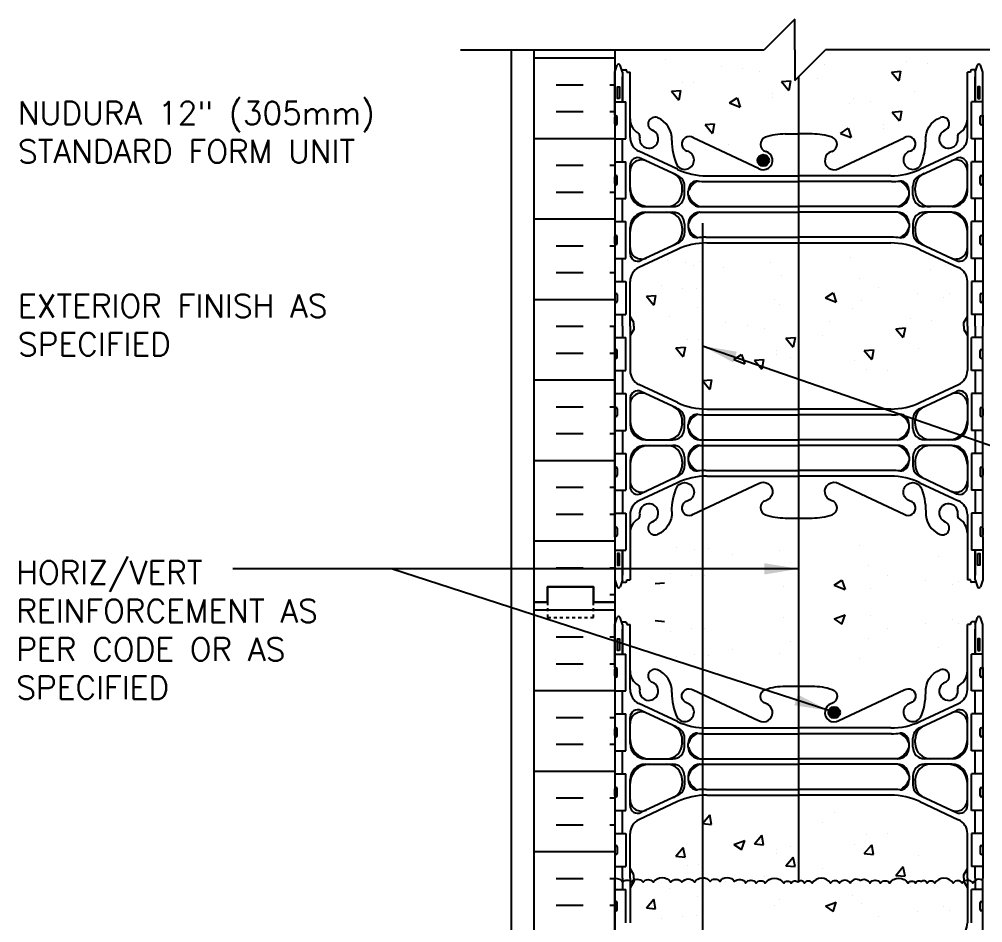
# Model space of a CAD drawing. Header units: inches. Extents: x 319.6 to 370.3, y 144.4 to 237.7.
# Drawn here: x 320.58 to 352, y 208.29 to 237.74 of the extents above; entities that cross this region are included whole.
import ezdxf

# ---------------------------------------------------------------- set-up
doc = ezdxf.new("R2010")
doc.units = ezdxf.units.IN
doc.header["$LTSCALE"] = 0.5
doc.header["$MEASUREMENT"] = 0
doc.linetypes.add('DASHED2', pattern=[0.375, 0.25, -0.125])
doc.linetypes.add('DASHEDX2', pattern=[1.5, 1, -0.5])
for name, color, linetype in [('CUT PLANE', 9, 'Continuous'), ('HATCH', 12, 'Continuous'), ('line25', 2, 'Continuous'), ('LINE3', 3, 'Continuous'), ('LINE50', 5, 'Continuous'), ('LINE9', 9, 'Continuous'), ('TEXT', 4, 'Continuous'), ('Web_Edge', 9, 'Continuous')]:
    doc.layers.add(name, color=color, linetype=linetype)
doc.styles.add('DIM', font='romans.shx', dxfattribs={"width": 0.7})
doc.styles.add('ROMANS', font='romans.shx', dxfattribs={"height": 1.125})
doc.dimstyles.new('ext_12', dxfattribs={"dimscale": 12, "dimtxt": 0.09375, "dimasz": 0.09375, "dimexe": 0.09375, "dimexo": 0.0625, "dimgap": 0.0625, "dimtad": 1, "dimdec": 1, "dimzin": 3, "dimdsep": 46, "dimlunit": 4, "dimtxsty": 'DIM', "dimcen": 0.09, "dimdle": 0.09375, "dimclrt": 4, "dimadec": 0, "dimazin": 0, "dimtfac": 1, "dimtdec": 1, "dimtmove": 2, "dimatfit": 3, "dimfxl": 0, "dimfrac": 2, "dimtolj": 1, "dimtzin": 0, "dimarcsym": 0})

msp = doc.modelspace()

# ---------------------------------------------------------------- hatches: boundary and pattern name
at = {"layer": 'HATCH'}
h = msp.add_hatch(dxfattribs=at)
h.set_pattern_fill('INSUL', color=256, scale=7, style=0)
h.set_pattern_definition([(0, (-2586.1623, -178.2666), (0, 2.625), []), (0, (-2586.1623, -177.3916), (0, 2.625), [0.875, -0.875]), (0, (-2586.1623, -176.5166), (0, 2.625), [0.875, -0.875])])
h.paths.add_polyline_path([(337.374, 218.743), (337.812, 218.743), (337.812, 219.243), (339.312, 219.243), (339.312, 218.743), (339.999, 218.743), (339.999, 236.743), (339.312, 236.743), (339.312, 237.243), (337.812, 237.243), (337.812, 236.743), (337.374, 236.743)])
h = msp.add_hatch(dxfattribs=at)
h.set_pattern_fill('INSUL', color=256, scale=7, style=0)
h.set_pattern_definition([(0, (-2586.1623, -196.2666), (0, 2.625), []), (0, (-2586.1623, -195.3916), (0, 2.625), [0.875, -0.875]), (0, (-2586.1623, -194.5166), (0, 2.625), [0.875, -0.875])])
h.paths.add_polyline_path([(337.374, 200.743), (337.812, 200.743), (337.812, 201.243), (339.312, 201.243), (339.312, 200.743), (339.999, 200.743), (339.999, 218.743), (339.312, 218.743), (339.312, 219.243), (337.812, 219.243), (337.812, 218.743), (337.374, 218.743)])
at = {"layer": 'LINE3'}
for points in [[(345.029, 233.143, 1), (344.654, 233.143, 1)], [(347.345, 215.143, 1), (346.97, 215.143, 1)]]:
    msp.add_hatch(color=256, dxfattribs=at).paths.add_polyline_path(points)

# ---------------------------------------------------------------- linework, layer by layer
at = {"layer": 'CUT PLANE'}
for p, q in [((345.874, 237.743), (344.874, 236.743)), ((345.874, 236.743), (345.874, 237.743)), ((334.968, 236.743), (344.874, 236.743)), ((345.874, 235.743), (346.874, 236.743)), ((345.874, 236.743), (345.874, 235.743)), ((356.781, 236.743), (346.874, 236.743))]:
    msp.add_line(p, q, dxfattribs=at)
at = {"layer": 'HATCH'}
for p, q in [((341.642, 236.437), (341.642, 236.437)), ((349.511, 236.368), (349.511, 236.368)), ((350.198, 236.291), (350.198, 236.291)), ((343.472, 236.21), (343.472, 236.21)), ((344.173, 236.142), (344.173, 236.142)), ((344.723, 236.045), (344.723, 236.045)), ((346.842, 236.255), (346.842, 236.255)), ((349.019, 236.024), (349.318, 236.05)), ((349.019, 236.024), (349.26, 235.736)), ((349.318, 236.05), (349.261, 235.736)), ((342.224, 235.683), (342.224, 235.683)), ((342.569, 235.674), (342.569, 235.674)), ((345.433, 235.71), (345.732, 235.736)), ((345.433, 235.71), (345.674, 235.422)), ((345.732, 235.736), (345.674, 235.423)), ((346.617, 235.796), (346.617, 235.796)), ((341.847, 235.396), (342.146, 235.422)), ((341.847, 235.396), (342.088, 235.109)), ((342.146, 235.422), (342.088, 235.109)), ((345.136, 235.322), (345.136, 235.322)), ((349.775, 235.38), (349.775, 235.38)), ((343.742, 235.014), (343.991, 235.182)), ((343.742, 235.014), (344.092, 234.88)), ((343.991, 235.182), (344.092, 234.88)), ((345.14, 235.182), (345.14, 235.182)), ((347.789, 235.148), (347.789, 235.148)), ((348.339, 235.051), (348.339, 235.051)), ((347.661, 235.002), (347.661, 235.002)), ((349.049, 234.715), (349.348, 234.742)), ((349.049, 234.715), (349.29, 234.428)), ((349.348, 234.742), (349.291, 234.428)), ((342.943, 234.308), (343.242, 234.335)), ((342.943, 234.308), (343.184, 234.021)), ((343.242, 234.335), (343.184, 234.021)), ((347.358, 234.02), (347.607, 234.188)), ((347.607, 234.188), (347.708, 233.886)), ((348.752, 234.328), (348.752, 234.328)), ((348.757, 234.188), (348.757, 234.188)), ((347.358, 234.02), (347.708, 233.886)), ((343.698, 233.665), (343.698, 233.665)), ((341.725, 229.876), (341.725, 229.876)), ((342.303, 229.814), (342.303, 229.814)), ((342.579, 229.729), (342.579, 229.729)), ((342.78, 229.854), (342.78, 229.854)), ((345.08, 229.798), (345.08, 229.798)), ((347.686, 229.963), (347.686, 229.963)), ((343.554, 229.649), (343.554, 229.649)), ((345.448, 229.4), (345.448, 229.4)), ((350.283, 229.588), (350.283, 229.588)), ((341.525, 229.057), (341.525, 229.057)), ((347.996, 229.297), (347.996, 229.297)), ((341.033, 228.713), (341.332, 228.739)), ((341.332, 228.739), (341.274, 228.426)), ((342.211, 228.981), (342.211, 228.981)), ((342.654, 228.97), (342.654, 228.97)), ((346.873, 228.66), (347.121, 228.827)), ((347.122, 228.828), (347.223, 228.525)), ((348.606, 228.984), (348.606, 228.984)), ((349.857, 228.819), (349.857, 228.819)), ((350.912, 228.797), (350.912, 228.797)), ((341.033, 228.713), (341.274, 228.426)), ((345.221, 228.618), (345.221, 228.618)), ((345.374, 228.446), (345.374, 228.446)), ((346.873, 228.66), (347.223, 228.525)), ((348.043, 228.559), (348.043, 228.559)), ((350.712, 228.671), (350.712, 228.671)), ((342.704, 228.333), (342.704, 228.333)), ((347.747, 228.298), (347.747, 228.298)), ((341.788, 228.069), (341.788, 228.069)), ((343.618, 227.842), (343.618, 227.842)), ((346.988, 227.887), (346.988, 227.887)), ((349.658, 228), (349.658, 228)), ((350.344, 227.923), (350.344, 227.923)), ((344.319, 227.774), (344.319, 227.774)), ((344.87, 227.677), (344.87, 227.677)), ((349.166, 227.656), (349.465, 227.682)), ((349.166, 227.656), (349.407, 227.368)), ((349.465, 227.682), (349.407, 227.368)), ((342.371, 227.315), (342.371, 227.315)), ((342.715, 227.306), (342.715, 227.306)), ((345.579, 227.342), (345.878, 227.368)), ((345.579, 227.342), (345.821, 227.055)), ((345.878, 227.368), (345.821, 227.055)), ((346.763, 227.428), (346.763, 227.428)), ((341.993, 227.028), (342.292, 227.054)), ((341.993, 227.028), (342.234, 226.741)), ((342.292, 227.054), (342.234, 226.741)), ((345.282, 226.954), (345.282, 226.954)), ((348.138, 226.942), (348.437, 226.968)), ((348.138, 226.942), (348.379, 226.654)), ((348.437, 226.968), (348.379, 226.655)), ((349.921, 227.012), (349.921, 227.012)), ((343.888, 226.647), (344.137, 226.814)), ((343.888, 226.647), (344.238, 226.512)), ((344.137, 226.814), (344.238, 226.512)), ((344.552, 226.628), (344.851, 226.654)), ((344.552, 226.628), (344.793, 226.341)), ((344.851, 226.654), (344.793, 226.341)), ((345.287, 226.815), (345.287, 226.815)), ((345.735, 226.714), (345.735, 226.714)), ((347.808, 226.634), (347.808, 226.634)), ((348.203, 226.314), (348.203, 226.314)), ((348.893, 226.298), (348.893, 226.298)), ((342.859, 225.963), (343.158, 225.989)), ((342.859, 225.963), (343.1, 225.676)), ((343.158, 225.99), (343.1, 225.676)), ((346.78, 225.92), (346.78, 225.92)), ((347.175, 225.6), (347.175, 225.6)), ((347.973, 220.595), (347.973, 220.595)), ((342.012, 220.508), (342.012, 220.508)), ((342.59, 220.446), (342.59, 220.446)), ((342.866, 220.361), (342.866, 220.361)), ((343.067, 220.486), (343.067, 220.486)), ((343.841, 220.281), (343.841, 220.281)), ((345.367, 220.43), (345.367, 220.43)), ((345.735, 220.031), (345.735, 220.031)), ((348.283, 219.929), (348.283, 219.929)), ((350.57, 220.22), (350.57, 220.22)), ((341.812, 219.689), (341.812, 219.689)), ((342.498, 219.613), (342.498, 219.613)), ((348.893, 219.616), (348.893, 219.616)), ((341.32, 219.345), (341.619, 219.371)), ((342.941, 219.602), (342.941, 219.602)), ((347.16, 219.291), (347.408, 219.459)), ((347.409, 219.459), (347.51, 219.157)), ((350.144, 219.451), (350.144, 219.451)), ((350.999, 219.303), (350.999, 219.303)), ((351.199, 219.429), (351.199, 219.429)), ((345.508, 219.25), (345.508, 219.25)), ((347.16, 219.291), (347.51, 219.157)), ((348.33, 219.19), (348.33, 219.19)), ((341.32, 218.141), (341.619, 218.115)), ((345.508, 218.236), (345.508, 218.236)), ((347.16, 218.194), (347.51, 218.329)), ((347.16, 218.194), (347.408, 218.027)), ((347.409, 218.027), (347.51, 218.329)), ((348.33, 218.295), (348.33, 218.295)), ((350.999, 218.183), (350.999, 218.183)), ((351.199, 218.057), (351.199, 218.057)), ((341.812, 217.797), (341.812, 217.797)), ((342.498, 217.873), (342.498, 217.873)), ((342.941, 217.884), (342.941, 217.884)), ((348.893, 217.87), (348.893, 217.87)), ((350.144, 218.035), (350.144, 218.035)), ((345.735, 217.454), (345.735, 217.454)), ((348.283, 217.557), (348.283, 217.557)), ((342.866, 217.125), (342.866, 217.125)), ((343.841, 217.205), (343.841, 217.205)), ((350.57, 217.266), (350.57, 217.266)), ((342.012, 216.978), (342.012, 216.978)), ((342.59, 217.04), (342.59, 217.04)), ((343.067, 217), (343.067, 217)), ((345.367, 217.056), (345.367, 217.056)), ((347.973, 216.891), (347.973, 216.891)), ((342.859, 211.523), (343.1, 211.81)), ((343.158, 211.496), (343.1, 211.81)), ((347.175, 211.886), (347.175, 211.886)), ((342.859, 211.523), (343.158, 211.496)), ((346.78, 211.566), (346.78, 211.566)), ((344.552, 210.858), (344.793, 211.145)), ((344.851, 210.832), (344.793, 211.145)), ((348.203, 211.172), (348.203, 211.172)), ((348.893, 211.188), (348.893, 211.188)), ((343.888, 210.839), (344.238, 210.974)), ((343.888, 210.839), (344.137, 210.672)), ((344.137, 210.671), (344.238, 210.974)), ((344.552, 210.858), (344.851, 210.832)), ((347.808, 210.852), (347.808, 210.852)), ((348.138, 210.544), (348.379, 210.831)), ((348.437, 210.518), (348.379, 210.831)), ((341.993, 210.458), (342.234, 210.745)), ((342.292, 210.432), (342.234, 210.745)), ((345.282, 210.532), (345.282, 210.532)), ((345.287, 210.671), (345.287, 210.671)), ((345.735, 210.772), (345.735, 210.772)), ((348.138, 210.544), (348.437, 210.518)), ((341.993, 210.458), (342.292, 210.432)), ((345.579, 210.144), (345.821, 210.431)), ((345.878, 210.118), (345.821, 210.431)), ((349.921, 210.474), (349.921, 210.474)), ((342.371, 210.171), (342.371, 210.171)), ((342.715, 210.18), (342.715, 210.18)), ((345.579, 210.144), (345.878, 210.118)), ((346.763, 210.058), (346.763, 210.058)), ((349.166, 209.83), (349.407, 210.118)), ((349.465, 209.804), (349.407, 210.117)), ((343.618, 209.644), (343.618, 209.644)), ((344.319, 209.712), (344.319, 209.712)), ((344.87, 209.809), (344.87, 209.809)), ((346.988, 209.599), (346.988, 209.599)), ((349.166, 209.83), (349.465, 209.804)), ((350.344, 209.562), (350.344, 209.562)), ((341.788, 209.417), (341.788, 209.417)), ((349.658, 209.486), (349.658, 209.486)), ((341.033, 208.773), (341.274, 209.06)), ((341.332, 208.747), (341.274, 209.06)), ((342.704, 209.153), (342.704, 209.153)), ((345.374, 209.04), (345.374, 209.04)), ((346.873, 208.826), (347.223, 208.961)), ((347.122, 208.658), (347.223, 208.96)), ((347.747, 209.187), (347.747, 209.187)), ((341.033, 208.773), (341.332, 208.747)), ((345.221, 208.867), (345.221, 208.867)), ((346.873, 208.826), (347.121, 208.658)), ((348.043, 208.927), (348.043, 208.927)), ((349.857, 208.667), (349.857, 208.667)), ((350.712, 208.814), (350.712, 208.814)), ((350.912, 208.689), (350.912, 208.689)), ((341.525, 208.429), (341.525, 208.429)), ((342.211, 208.505), (342.211, 208.505)), ((342.654, 208.515), (342.654, 208.515)), ((348.606, 208.502), (348.606, 208.502))]:
    msp.add_line(p, q, dxfattribs=at)
for points in [[(339.999, 209.743, -0.254004), (340.267, 209.61, -0.520567), (340.536, 209.61, -0.520567), (340.921, 209.61, -0.520567), (341.254, 209.61, -0.520567), (341.831, 209.61, -0.520567), (342.19, 209.61, -0.520567), (342.601, 209.61, -0.520567), (343.113, 209.635, -0.520567), (343.421, 209.635, -0.520567), (343.908, 209.635, -0.520567), (344.268, 209.584, -0.520567), (344.614, 209.584, -0.520567), (344.909, 209.584, -0.520567), (345.511, 209.584, -0.520567), (345.755, 209.584, -0.520567), (345.973, 209.61)], [(347.999, 209.668, 0.450483), (347.678, 209.584, 0.520567), (347.332, 209.584, 0.520567), (347.037, 209.584, 0.520567), (346.435, 209.584, 0.520567), (346.191, 209.584, 0.520567), (345.973, 209.61)], [(347.999, 209.668, -0.450483), (348.32, 209.584, -0.520567), (348.666, 209.584, -0.520567), (348.961, 209.584, -0.520567), (349.564, 209.584, -0.520567), (349.808, 209.584, -0.440416), (349.999, 209.632, -0.440416)], [(351.999, 209.668, 0.450483), (351.678, 209.584, 0.520567), (351.332, 209.584, 0.520567), (351.037, 209.584, 0.520567), (350.435, 209.584, 0.520567), (350.191, 209.584, 0.440416), (349.999, 209.632, 0.440416)]]:
    msp.add_lwpolyline(points, format="xyb", dxfattribs=at)
at = {"layer": 'line25'}
for p, q in [((339.999, 236.743), (339.999, 218.743)), ((339.999, 235.048), (340.364, 235.048)), ((340.364, 233.848), (340.364, 235.048)), ((351.999, 235.048), (351.634, 235.048)), ((351.634, 233.848), (351.634, 235.048)), ((339.999, 234.338), (339.999, 234.558)), ((339.999, 234.503), (339.999, 234.503)), ((339.999, 234.393), (339.999, 234.393)), ((340.039, 234.598), (340.039, 234.598)), ((340.079, 234.338), (340.079, 234.558)), ((351.919, 234.338), (351.919, 234.558)), ((351.959, 234.598), (351.959, 234.598)), ((351.999, 234.338), (351.999, 234.558)), ((351.999, 234.503), (351.999, 234.503)), ((351.999, 234.393), (351.999, 234.393)), ((340.039, 234.298), (340.039, 234.298)), ((351.959, 234.298), (351.959, 234.298)), ((339.999, 233.848), (340.364, 233.848)), ((351.999, 233.848), (351.634, 233.848)), ((339.999, 233.098), (340.364, 233.098)), ((340.364, 231.898), (340.364, 233.098)), ((351.999, 233.098), (351.634, 233.098)), ((351.634, 231.898), (351.634, 233.098)), ((339.999, 232.388), (339.999, 232.608)), ((339.999, 232.553), (339.999, 232.553)), ((340.039, 232.648), (340.039, 232.648)), ((340.079, 232.388), (340.079, 232.608)), ((351.919, 232.388), (351.919, 232.608)), ((351.959, 232.648), (351.959, 232.648)), ((351.999, 232.388), (351.999, 232.608)), ((351.999, 232.553), (351.999, 232.553)), ((339.999, 232.443), (339.999, 232.443)), ((351.999, 232.443), (351.999, 232.443)), ((339.999, 231.898), (340.364, 231.898)), ((351.999, 231.898), (351.634, 231.898)), ((339.999, 231.148), (340.364, 231.148)), ((340.364, 229.948), (340.364, 231.148)), ((351.999, 231.148), (351.634, 231.148)), ((351.634, 229.948), (351.634, 231.148)), ((339.999, 230.438), (339.999, 230.658)), ((340.039, 230.698), (340.039, 230.698)), ((340.079, 230.438), (340.079, 230.658)), ((351.919, 230.438), (351.919, 230.658)), ((351.959, 230.698), (351.959, 230.698)), ((351.999, 230.438), (351.999, 230.658)), ((339.999, 230.603), (339.999, 230.603)), ((339.999, 230.493), (339.999, 230.493)), ((340.039, 230.398), (340.039, 230.398)), ((351.959, 230.398), (351.959, 230.398)), ((351.999, 230.603), (351.999, 230.603)), ((351.999, 230.493), (351.999, 230.493)), ((339.999, 229.948), (340.364, 229.948)), ((351.999, 229.948), (351.634, 229.948)), ((339.999, 229.198), (340.364, 229.198)), ((340.364, 229.198), (340.364, 228.118)), ((351.999, 229.198), (351.634, 229.198)), ((351.634, 229.198), (351.634, 228.118)), ((339.999, 228.768), (339.999, 228.548)), ((340.039, 228.808), (340.039, 228.808)), ((340.079, 228.768), (340.079, 228.548)), ((351.919, 228.768), (351.919, 228.548)), ((351.959, 228.808), (351.959, 228.808)), ((351.999, 228.768), (351.999, 228.548)), ((339.999, 228.713), (339.999, 228.713)), ((339.999, 228.603), (339.999, 228.603)), ((340.039, 228.508), (340.039, 228.508)), ((351.959, 228.508), (351.959, 228.508)), ((351.999, 228.713), (351.999, 228.713)), ((351.999, 228.603), (351.999, 228.603)), ((339.999, 228.118), (340.364, 228.118)), ((351.999, 228.118), (351.634, 228.118)), ((339.999, 227.368), (340.364, 227.368)), ((340.364, 226.288), (340.364, 227.368)), ((351.999, 227.368), (351.634, 227.368)), ((351.634, 226.288), (351.634, 227.368)), ((339.999, 226.718), (339.999, 226.938)), ((339.999, 226.883), (339.999, 226.883)), ((340.039, 226.978), (340.039, 226.978)), ((340.079, 226.718), (340.079, 226.938)), ((351.919, 226.718), (351.919, 226.938)), ((351.959, 226.978), (351.959, 226.978)), ((351.999, 226.718), (351.999, 226.938)), ((351.999, 226.883), (351.999, 226.883)), ((339.999, 226.773), (339.999, 226.773)), ((340.039, 226.678), (340.039, 226.678)), ((351.959, 226.678), (351.959, 226.678)), ((351.999, 226.773), (351.999, 226.773)), ((339.999, 226.288), (340.364, 226.288)), ((351.999, 226.288), (351.634, 226.288)), ((339.999, 225.538), (340.364, 225.538)), ((340.364, 225.538), (340.364, 224.338)), ((351.999, 225.538), (351.634, 225.538)), ((351.634, 225.538), (351.634, 224.338)), ((339.999, 225.048), (339.999, 224.828)), ((339.999, 224.993), (339.999, 224.993)), ((340.039, 225.088), (340.039, 225.088)), ((340.079, 225.048), (340.079, 224.828)), ((351.919, 225.048), (351.919, 224.828)), ((351.959, 225.088), (351.959, 225.088)), ((351.999, 225.048), (351.999, 224.828)), ((351.999, 224.993), (351.999, 224.993)), ((339.999, 224.883), (339.999, 224.883)), ((340.039, 224.788), (340.039, 224.788)), ((351.959, 224.788), (351.959, 224.788)), ((351.999, 224.883), (351.999, 224.883)), ((339.999, 224.338), (340.364, 224.338)), ((351.999, 224.338), (351.634, 224.338)), ((339.999, 223.588), (340.364, 223.588)), ((340.364, 223.588), (340.364, 222.388)), ((351.999, 223.588), (351.634, 223.588)), ((351.634, 223.588), (351.634, 222.388)), ((339.999, 223.098), (339.999, 222.878)), ((340.039, 223.138), (340.039, 223.138)), ((340.079, 223.098), (340.079, 222.878)), ((351.919, 223.098), (351.919, 222.878)), ((351.959, 223.138), (351.959, 223.138)), ((351.999, 223.098), (351.999, 222.878)), ((339.999, 223.043), (339.999, 223.043)), ((339.999, 222.933), (339.999, 222.933)), ((340.039, 222.838), (340.039, 222.838)), ((351.959, 222.838), (351.959, 222.838)), ((351.999, 223.043), (351.999, 223.043)), ((351.999, 222.933), (351.999, 222.933)), ((339.999, 222.388), (340.364, 222.388)), ((351.999, 222.388), (351.634, 222.388)), ((339.999, 221.638), (340.364, 221.638)), ((340.364, 221.638), (340.364, 220.438)), ((351.999, 221.638), (351.634, 221.638)), ((351.634, 221.638), (351.634, 220.438)), ((340.039, 221.188), (340.039, 221.188)), ((351.959, 221.188), (351.959, 221.188)), ((339.999, 221.148), (339.999, 220.928)), ((339.999, 221.093), (339.999, 221.093)), ((339.999, 220.983), (339.999, 220.983)), ((340.039, 220.888), (340.039, 220.888)), ((340.079, 221.148), (340.079, 220.928)), ((351.919, 221.148), (351.919, 220.928)), ((351.959, 220.888), (351.959, 220.888)), ((351.999, 221.148), (351.999, 220.928)), ((351.999, 221.093), (351.999, 221.093)), ((351.999, 220.983), (351.999, 220.983)), ((339.999, 220.438), (340.364, 220.438)), ((351.999, 220.438), (351.634, 220.438)), ((339.999, 218.743), (339.999, 200.743)), ((339.999, 217.048), (340.364, 217.048)), ((340.364, 215.848), (340.364, 217.048)), ((351.999, 217.048), (351.634, 217.048)), ((351.634, 215.848), (351.634, 217.048)), ((339.999, 216.338), (339.999, 216.558)), ((339.999, 216.503), (339.999, 216.503)), ((340.039, 216.598), (340.039, 216.598)), ((340.079, 216.338), (340.079, 216.558)), ((351.919, 216.338), (351.919, 216.558)), ((351.959, 216.598), (351.959, 216.598)), ((351.999, 216.338), (351.999, 216.558)), ((351.999, 216.503), (351.999, 216.503)), ((339.999, 216.393), (339.999, 216.393)), ((340.039, 216.298), (340.039, 216.298)), ((351.959, 216.298), (351.959, 216.298)), ((351.999, 216.393), (351.999, 216.393)), ((339.999, 215.848), (340.364, 215.848)), ((351.999, 215.848), (351.634, 215.848)), ((339.999, 215.098), (340.364, 215.098)), ((340.364, 213.898), (340.364, 215.098)), ((351.999, 215.098), (351.634, 215.098)), ((351.634, 213.898), (351.634, 215.098)), ((339.999, 214.388), (339.999, 214.608)), ((340.039, 214.648), (340.039, 214.648)), ((340.079, 214.388), (340.079, 214.608)), ((351.919, 214.388), (351.919, 214.608)), ((351.959, 214.648), (351.959, 214.648)), ((351.999, 214.388), (351.999, 214.608)), ((339.999, 214.553), (339.999, 214.553)), ((339.999, 214.443), (339.999, 214.443)), ((340.039, 214.348), (340.039, 214.348)), ((351.959, 214.348), (351.959, 214.348)), ((351.999, 214.553), (351.999, 214.553)), ((351.999, 214.443), (351.999, 214.443)), ((339.999, 213.898), (340.364, 213.898)), ((351.999, 213.898), (351.634, 213.898)), ((339.999, 213.148), (340.364, 213.148)), ((340.364, 211.948), (340.364, 213.148)), ((351.999, 213.148), (351.634, 213.148)), ((351.634, 211.948), (351.634, 213.148)), ((339.999, 212.438), (339.999, 212.658)), ((339.999, 212.603), (339.999, 212.603)), ((339.999, 212.493), (339.999, 212.493)), ((340.039, 212.698), (340.039, 212.698)), ((340.039, 212.398), (340.039, 212.398)), ((340.079, 212.438), (340.079, 212.658)), ((351.919, 212.438), (351.919, 212.658)), ((351.959, 212.698), (351.959, 212.698)), ((351.959, 212.398), (351.959, 212.398)), ((351.999, 212.438), (351.999, 212.658)), ((351.999, 212.603), (351.999, 212.603)), ((351.999, 212.493), (351.999, 212.493)), ((339.999, 211.948), (340.364, 211.948)), ((351.999, 211.948), (351.634, 211.948)), ((339.999, 211.198), (340.364, 211.198)), ((340.364, 211.198), (340.364, 210.118)), ((351.999, 211.198), (351.634, 211.198)), ((351.634, 211.198), (351.634, 210.118)), ((339.999, 210.768), (339.999, 210.548)), ((339.999, 210.713), (339.999, 210.713)), ((339.999, 210.603), (339.999, 210.603)), ((340.039, 210.808), (340.039, 210.808)), ((340.039, 210.508), (340.039, 210.508)), ((340.079, 210.768), (340.079, 210.548)), ((351.919, 210.768), (351.919, 210.548)), ((351.959, 210.808), (351.959, 210.808)), ((351.959, 210.508), (351.959, 210.508)), ((351.999, 210.768), (351.999, 210.548)), ((351.999, 210.713), (351.999, 210.713)), ((351.999, 210.603), (351.999, 210.603)), ((339.999, 210.118), (340.364, 210.118)), ((351.999, 210.118), (351.634, 210.118)), ((339.999, 209.368), (340.364, 209.368)), ((340.364, 208.288), (340.364, 209.368)), ((351.999, 209.368), (351.634, 209.368)), ((351.634, 208.288), (351.634, 209.368)), ((339.999, 208.718), (339.999, 208.938)), ((340.039, 208.978), (340.039, 208.978)), ((340.079, 208.718), (340.079, 208.938)), ((351.919, 208.718), (351.919, 208.938)), ((351.959, 208.978), (351.959, 208.978)), ((351.999, 208.718), (351.999, 208.938)), ((339.999, 208.883), (339.999, 208.883)), ((339.999, 208.773), (339.999, 208.773)), ((340.039, 208.678), (340.039, 208.678)), ((351.959, 208.678), (351.959, 208.678)), ((351.999, 208.883), (351.999, 208.883)), ((351.999, 208.773), (351.999, 208.773))]:
    msp.add_line(p, q, dxfattribs=at)
for centre, start, end in [((340.039, 234.558), 90, 180), ((340.039, 234.558), 360, 90), ((351.959, 234.558), 90, 180), ((351.959, 234.558), 0, 90), ((340.039, 234.338), 180, 270), ((340.039, 234.338), 270, 0), ((351.959, 234.338), 180, 270), ((351.959, 234.338), 270, 0), ((340.039, 232.608), 90, 180), ((340.039, 232.608), 360, 90), ((351.959, 232.608), 90, 180), ((351.959, 232.608), 0, 90), ((340.039, 232.388), 180, 270), ((340.039, 232.388), 270, 0), ((351.959, 232.388), 180, 270), ((351.959, 232.388), 270, 0), ((340.039, 230.658), 90, 180), ((340.039, 230.658), 360, 90), ((351.959, 230.658), 90, 180), ((351.959, 230.658), 0, 90), ((340.039, 230.438), 180, 270), ((340.039, 230.438), 270, 0), ((351.959, 230.438), 180, 270), ((351.959, 230.438), 270, 0), ((340.039, 228.768), 90, 180), ((340.039, 228.768), 0, 90), ((351.959, 228.768), 90, 180), ((351.959, 228.768), 360, 90), ((340.039, 228.548), 180, 270), ((340.039, 228.548), 270, 0), ((351.959, 228.548), 180, 270), ((351.959, 228.548), 270, 0), ((340.039, 226.938), 90, 180), ((340.039, 226.938), 360, 90), ((351.959, 226.938), 90, 180), ((351.959, 226.938), 0, 90), ((340.039, 226.718), 180, 270), ((340.039, 226.718), 270, 0), ((351.959, 226.718), 180, 270), ((351.959, 226.718), 270, 0), ((340.039, 225.048), 90, 180), ((340.039, 225.048), 0, 90), ((351.959, 225.048), 90, 180), ((351.959, 225.048), 360, 90), ((340.039, 224.828), 180, 270), ((340.039, 224.828), 270, 0), ((351.959, 224.828), 180, 270), ((351.959, 224.828), 270, 0), ((340.039, 223.098), 90, 180), ((340.039, 223.098), 0, 90), ((351.959, 223.098), 90, 180), ((351.959, 223.098), 360, 90), ((340.039, 222.878), 180, 270), ((340.039, 222.878), 270, 0), ((351.959, 222.878), 180, 270), ((351.959, 222.878), 270, 0), ((340.039, 221.148), 90, 180), ((340.039, 221.148), 0, 90), ((351.959, 221.148), 90, 180), ((351.959, 221.148), 360, 90), ((340.039, 220.928), 180, 270), ((340.039, 220.928), 270, 0), ((351.959, 220.928), 180, 270), ((351.959, 220.928), 270, 0), ((340.039, 216.558), 90, 180), ((340.039, 216.558), 360, 90), ((351.959, 216.558), 90, 180), ((351.959, 216.558), 0, 90), ((340.039, 216.338), 180, 270), ((340.039, 216.338), 270, 0), ((351.959, 216.338), 180, 270), ((351.959, 216.338), 270, 0), ((340.039, 214.608), 90, 180), ((340.039, 214.608), 360, 90), ((351.959, 214.608), 90, 180), ((351.959, 214.608), 0, 90), ((340.039, 214.388), 180, 270), ((340.039, 214.388), 270, 0), ((351.959, 214.388), 180, 270), ((351.959, 214.388), 270, 0), ((340.039, 212.658), 90, 180), ((340.039, 212.438), 180, 270), ((340.039, 212.658), 360, 90), ((340.039, 212.438), 270, 0), ((351.959, 212.658), 90, 180), ((351.959, 212.438), 180, 270), ((351.959, 212.658), 0, 90), ((351.959, 212.438), 270, 0), ((340.039, 210.768), 90, 180), ((340.039, 210.548), 180, 270), ((340.039, 210.768), 0, 90), ((340.039, 210.548), 270, 0), ((351.959, 210.768), 90, 180), ((351.959, 210.548), 180, 270), ((351.959, 210.768), 360, 90), ((351.959, 210.548), 270, 0), ((340.039, 208.938), 90, 180), ((340.039, 208.938), 360, 90), ((351.959, 208.938), 90, 180), ((351.959, 208.938), 0, 90), ((340.039, 208.718), 180, 270), ((340.039, 208.718), 270, 0), ((351.959, 208.718), 180, 270), ((351.959, 208.718), 270, 0)]:
    msp.add_arc(centre, 0.04, start, end, dxfattribs=at)
at = {"layer": 'LINE3'}
for p, q in [((345.999, 209.632), (345.999, 235.868)), ((342.858, 231.098), (342.858, 191.915))]:
    msp.add_line(p, q, dxfattribs=at)
for centre in [(344.842, 233.143), (347.157, 215.143)]:
    msp.add_circle(centre, 0.188, dxfattribs=at)
at = {"layer": 'LINE50'}
for p, q in [((337.374, 218.743), (337.374, 236.743)), ((337.374, 200.743), (337.374, 218.743))]:
    msp.add_line(p, q, dxfattribs=at)
for points in [[(339.999, 218.743), (339.312, 218.743), (339.312, 219.243), (337.812, 219.243), (337.812, 218.743), (337.374, 218.743)], [(337.374, 218.743), (337.812, 218.743), (337.812, 219.243), (339.312, 219.243), (339.312, 218.743), (339.999, 218.743)]]:
    msp.add_lwpolyline(points, dxfattribs=at)
at = {"layer": 'LINE9'}
msp.add_line((336.624, 236.743), (336.624, 200.743), dxfattribs=at)
at = {"layer": 'LINE9', "linetype": 'DASHED2', "ltscale": 0.15}
msp.add_lwpolyline([(337.812, 218.743), (337.812, 218.743), (337.812, 218.243), (339.312, 218.243), (339.312, 218.743), (339.312, 218.743)], dxfattribs=at)
at = {"layer": 'TEXT'}
for points in [[(338.902, 234.473, 0, 0.36, 0), (337.822, 234.473, 0, 0, 0), (333.978, 234.473, 0, 0, 0)], [(336.624, 228.557, 0, 0.36, 0), (335.544, 228.557, 0, 0, 0), (330.319, 228.557, 0, 0, 0)]]:
    msp.add_lwpolyline(points, format="xyseb", dxfattribs=at)
at = {"layer": 'Web_Edge'}
for p, q in [((339.999, 236.014), (340.074, 236.244)), ((340.249, 236.014), (340.174, 236.244)), ((340.223, 236.094), (340.349, 236.094)), ((340.249, 236.014), (340.249, 235.048)), ((340.399, 236.044), (340.399, 236.014)), ((340.399, 236.044), (340.399, 236.044)), ((340.399, 236.014), (340.499, 236.014)), ((340.499, 233.892), (340.499, 236.014)), ((351.499, 233.892), (351.499, 236.014)), ((351.599, 236.014), (351.499, 236.014)), ((351.599, 236.044), (351.599, 236.044)), ((351.599, 236.044), (351.599, 236.014)), ((351.775, 236.094), (351.649, 236.094)), ((351.749, 236.014), (351.824, 236.244)), ((351.749, 236.014), (351.749, 235.048)), ((351.999, 236.014), (351.924, 236.244)), ((344.689, 232.879), (342.562, 233.879)), ((345.56, 234.003), (345.999, 234.003)), ((346.439, 234.003), (345.999, 234.003)), ((347.31, 232.879), (349.437, 233.879)), ((342.046, 232.851), (340.787, 233.439)), ((349.953, 232.851), (351.211, 233.439)), ((342.022, 232.663), (340.855, 233.209)), ((349.977, 232.663), (351.143, 233.209)), ((340.499, 232.134), (340.499, 232.982)), ((351.499, 232.134), (351.499, 232.982)), ((342.999, 232.638), (345.999, 232.638)), ((348.999, 232.638), (345.999, 232.638)), ((342.199, 232.158), (342.199, 232.262)), ((342.274, 232.009), (342.274, 232.306)), ((342.976, 232.451), (345.999, 232.451)), ((349.022, 232.451), (345.999, 232.451)), ((349.724, 232.009), (349.724, 232.306)), ((349.799, 232.158), (349.799, 232.262)), ((342.199, 232.158), (342.199, 232.134)), ((342.399, 232.01), (342.399, 232.135)), ((342.399, 232.01), (342.399, 232.123)), ((349.599, 232.01), (349.599, 232.135)), ((349.599, 232.01), (349.599, 232.123)), ((349.799, 232.158), (349.799, 232.134)), ((340.999, 231.634), (341.899, 231.634)), ((342.774, 231.635), (345.999, 231.635)), ((349.224, 231.635), (345.999, 231.635)), ((350.999, 231.634), (350.099, 231.634)), ((340.999, 231.454), (341.899, 231.454)), ((342.774, 231.455), (345.999, 231.455)), ((349.224, 231.455), (345.999, 231.455)), ((350.999, 231.454), (350.099, 231.454)), ((340.499, 230.106), (340.499, 230.954)), ((342.199, 230.931), (342.199, 230.954)), ((342.199, 230.931), (342.199, 230.827)), ((342.274, 231.079), (342.274, 230.782)), ((342.399, 231.08), (342.399, 230.954)), ((349.599, 231.08), (349.599, 230.954)), ((349.724, 231.079), (349.724, 230.782)), ((349.799, 230.931), (349.799, 230.954)), ((349.799, 230.931), (349.799, 230.827)), ((351.499, 230.106), (351.499, 230.954)), ((342.975, 230.638), (345.999, 230.638)), ((349.023, 230.638), (345.999, 230.638)), ((342.022, 230.426), (340.855, 229.88)), ((349.976, 230.426), (351.143, 229.88)), ((342.046, 230.238), (340.787, 229.649)), ((349.953, 230.238), (351.211, 229.649)), ((340.499, 227.743), (340.499, 229.196)), ((351.499, 227.743), (351.499, 229.196)), ((340.619, 227.855), (340.499, 228.055)), ((340.619, 227.855), (340.499, 228.055)), ((340.619, 227.743), (340.619, 227.855)), ((340.619, 227.743), (340.619, 227.855)), ((351.379, 227.855), (351.499, 228.055)), ((351.379, 227.855), (351.499, 228.055)), ((351.379, 227.743), (351.379, 227.855)), ((351.379, 227.743), (351.379, 227.855)), ((340.499, 227.743), (340.499, 226.29)), ((340.619, 227.631), (340.499, 227.431)), ((340.619, 227.631), (340.499, 227.431)), ((340.619, 227.743), (340.619, 227.631)), ((340.619, 227.743), (340.619, 227.631)), ((351.379, 227.743), (351.379, 227.631)), ((351.379, 227.743), (351.379, 227.631)), ((351.379, 227.631), (351.499, 227.431)), ((351.379, 227.631), (351.499, 227.431)), ((351.499, 227.743), (351.499, 226.29)), ((342.046, 225.248), (340.787, 225.837)), ((342.022, 225.06), (340.855, 225.606)), ((349.953, 225.248), (351.211, 225.837)), ((349.976, 225.06), (351.143, 225.606)), ((340.499, 225.38), (340.499, 224.532)), ((351.499, 225.38), (351.499, 224.532)), ((342.999, 225.036), (345.999, 225.036)), ((348.999, 225.036), (345.999, 225.036)), ((342.199, 224.555), (342.199, 224.659)), ((342.274, 224.407), (342.274, 224.704)), ((342.976, 224.848), (345.999, 224.848)), ((349.022, 224.848), (345.999, 224.848)), ((349.724, 224.407), (349.724, 224.704)), ((349.799, 224.555), (349.799, 224.659)), ((342.199, 224.555), (342.199, 224.532)), ((342.399, 224.407), (342.399, 224.532)), ((342.399, 224.407), (342.399, 224.52)), ((349.599, 224.407), (349.599, 224.532)), ((349.599, 224.407), (349.599, 224.52)), ((349.799, 224.555), (349.799, 224.532)), ((340.999, 224.032), (341.899, 224.032)), ((342.774, 224.032), (345.999, 224.032)), ((349.224, 224.032), (345.999, 224.032)), ((350.999, 224.032), (350.099, 224.032)), ((340.999, 223.852), (341.899, 223.852)), ((342.774, 223.852), (345.999, 223.852)), ((349.224, 223.852), (345.999, 223.852)), ((350.999, 223.852), (350.099, 223.852)), ((342.274, 223.477), (342.274, 223.18)), ((342.399, 223.477), (342.399, 223.351)), ((349.599, 223.477), (349.599, 223.351)), ((349.724, 223.477), (349.724, 223.18)), ((340.499, 223.352), (340.499, 222.503)), ((342.199, 223.328), (342.199, 223.352)), ((342.199, 223.328), (342.199, 223.224)), ((349.799, 223.328), (349.799, 223.352)), ((349.799, 223.328), (349.799, 223.224)), ((351.499, 223.352), (351.499, 222.503)), ((342.022, 222.823), (340.855, 222.277)), ((342.975, 223.035), (345.999, 223.035)), ((342.999, 222.847), (345.999, 222.847)), ((349.023, 223.035), (345.999, 223.035)), ((348.999, 222.847), (345.999, 222.847)), ((349.977, 222.823), (351.143, 222.277)), ((342.046, 222.635), (340.787, 222.046)), ((349.953, 222.635), (351.211, 222.046)), ((340.499, 221.594), (340.499, 219.472)), ((351.499, 221.594), (351.499, 219.472)), ((340.249, 219.472), (340.249, 220.438)), ((351.749, 219.472), (351.749, 220.438)), ((339.999, 219.472), (340.074, 219.242)), ((340.249, 219.472), (340.174, 219.242)), ((340.223, 219.392), (340.349, 219.392)), ((340.399, 219.472), (340.499, 219.472)), ((340.399, 219.442), (340.399, 219.472)), ((340.399, 219.442), (340.399, 219.442)), ((351.599, 219.472), (351.499, 219.472)), ((351.599, 219.442), (351.599, 219.472)), ((351.599, 219.442), (351.599, 219.442)), ((351.775, 219.392), (351.649, 219.392)), ((351.749, 219.472), (351.824, 219.242)), ((351.999, 219.472), (351.924, 219.242)), ((339.999, 218.014), (340.074, 218.244)), ((340.249, 218.014), (340.174, 218.244)), ((340.223, 218.094), (340.349, 218.094)), ((340.399, 218.044), (340.399, 218.014)), ((340.399, 218.044), (340.399, 218.044)), ((351.599, 218.044), (351.599, 218.044)), ((351.599, 218.044), (351.599, 218.014)), ((351.775, 218.094), (351.649, 218.094)), ((351.749, 218.014), (351.824, 218.244)), ((351.999, 218.014), (351.924, 218.244)), ((340.249, 218.014), (340.249, 217.048)), ((340.399, 218.014), (340.499, 218.014)), ((340.499, 215.892), (340.499, 218.014)), ((351.499, 215.892), (351.499, 218.014)), ((351.599, 218.014), (351.499, 218.014)), ((351.749, 218.014), (351.749, 217.048)), ((342.046, 214.851), (340.787, 215.439)), ((349.953, 214.851), (351.211, 215.439)), ((340.499, 214.134), (340.499, 214.982)), ((342.022, 214.663), (340.855, 215.209)), ((349.977, 214.663), (351.143, 215.209)), ((351.499, 214.134), (351.499, 214.982)), ((342.999, 214.638), (345.999, 214.638)), ((348.999, 214.638), (345.999, 214.638)), ((342.274, 214.009), (342.274, 214.306)), ((342.975, 214.451), (345.999, 214.451)), ((349.023, 214.451), (345.999, 214.451)), ((349.724, 214.009), (349.724, 214.306)), ((342.199, 214.158), (342.199, 214.262)), ((342.199, 214.158), (342.199, 214.134)), ((342.399, 214.009), (342.399, 214.135)), ((349.599, 214.009), (349.599, 214.135)), ((349.799, 214.158), (349.799, 214.262)), ((349.799, 214.158), (349.799, 214.134)), ((340.999, 213.634), (341.899, 213.634)), ((340.999, 213.454), (341.899, 213.454)), ((342.774, 213.634), (345.999, 213.634)), ((342.774, 213.454), (345.999, 213.454)), ((349.224, 213.634), (345.999, 213.634)), ((349.224, 213.454), (345.999, 213.454)), ((350.999, 213.634), (350.099, 213.634)), ((350.999, 213.454), (350.099, 213.454)), ((342.274, 213.079), (342.274, 212.782)), ((342.399, 213.079), (342.399, 212.966)), ((342.399, 213.079), (342.399, 212.953)), ((349.599, 213.079), (349.599, 212.953)), ((349.599, 213.079), (349.599, 212.966)), ((349.724, 213.079), (349.724, 212.782)), ((340.499, 212.106), (340.499, 212.954)), ((342.199, 212.931), (342.199, 212.954)), ((342.199, 212.931), (342.199, 212.827)), ((349.799, 212.931), (349.799, 212.954)), ((349.799, 212.931), (349.799, 212.827)), ((351.499, 212.106), (351.499, 212.954)), ((342.022, 212.426), (340.855, 211.88)), ((342.976, 212.638), (345.999, 212.638)), ((342.999, 212.45), (345.999, 212.45)), ((349.022, 212.638), (345.999, 212.638)), ((348.999, 212.45), (345.999, 212.45)), ((349.976, 212.426), (351.143, 211.88)), ((342.046, 212.238), (340.787, 211.649)), ((349.953, 212.238), (351.211, 211.649)), ((340.499, 209.743), (340.499, 211.196)), ((351.499, 209.743), (351.499, 211.196)), ((340.619, 209.855), (340.499, 210.055)), ((340.619, 209.855), (340.499, 210.055)), ((351.379, 209.855), (351.499, 210.055)), ((351.379, 209.855), (351.499, 210.055)), ((340.499, 209.743), (340.499, 208.29)), ((340.619, 209.631), (340.499, 209.431)), ((340.619, 209.631), (340.499, 209.431)), ((340.619, 209.743), (340.619, 209.855)), ((340.619, 209.743), (340.619, 209.855)), ((340.619, 209.743), (340.619, 209.631)), ((340.619, 209.743), (340.619, 209.631)), ((351.379, 209.743), (351.379, 209.855)), ((351.379, 209.743), (351.379, 209.855)), ((351.379, 209.743), (351.379, 209.631)), ((351.379, 209.743), (351.379, 209.631)), ((351.379, 209.631), (351.499, 209.431)), ((351.379, 209.631), (351.499, 209.431)), ((351.499, 209.743), (351.499, 208.29))]:
    msp.add_line(p, q, dxfattribs=at)
for points in [[(339.999, 234.614), (339.999, 236.014)], [(351.999, 234.614), (351.999, 236.014)], [(340.249, 235.048), (340.249, 235.864)], [(351.749, 235.048), (351.749, 235.864)], [(339.999, 234.614), (339.999, 227.743)], [(351.999, 234.614), (351.999, 227.743)], [(340.249, 233.098), (340.249, 233.848)], [(351.749, 233.098), (351.749, 233.848)], [(340.249, 231.148), (340.249, 231.898)], [(351.749, 231.148), (351.749, 231.898)], [(342.999, 230.45), (345.999, 230.45), (348.999, 230.45)], [(340.249, 229.198), (340.249, 229.948)], [(351.749, 229.198), (351.749, 229.948)], [(340.249, 227.743), (340.249, 228.118)], [(351.749, 227.743), (351.749, 228.118)], [(339.999, 220.872), (339.999, 227.743)], [(340.249, 227.743), (340.249, 227.358)], [(351.749, 227.743), (351.749, 227.368)], [(351.999, 220.872), (351.999, 227.743)], [(340.249, 226.288), (340.249, 225.528)], [(351.749, 226.288), (351.749, 225.538)], [(340.249, 224.338), (340.249, 223.582)], [(351.749, 224.338), (351.749, 223.588)], [(340.249, 222.388), (340.249, 221.632)], [(351.749, 222.388), (351.749, 221.638)], [(339.999, 220.872), (339.999, 219.472)], [(351.999, 220.872), (351.999, 219.472)], [(340.249, 220.438), (340.249, 219.622)], [(351.749, 220.438), (351.749, 219.622)], [(339.999, 216.614), (339.999, 218.014)], [(340.249, 217.048), (340.249, 217.864)], [(351.749, 217.048), (351.749, 217.864)], [(351.999, 216.614), (351.999, 218.014)], [(339.999, 216.614), (339.999, 209.743)], [(351.999, 216.614), (351.999, 209.743)], [(340.249, 215.098), (340.249, 215.854)], [(351.749, 215.098), (351.749, 215.848)], [(340.249, 213.148), (340.249, 213.904)], [(351.749, 213.148), (351.749, 213.898)], [(340.249, 211.198), (340.249, 211.957)], [(351.749, 211.198), (351.749, 211.948)], [(340.249, 209.743), (340.249, 210.127)], [(351.749, 209.743), (351.749, 210.118)], [(339.999, 202.872), (339.999, 209.743)], [(340.249, 209.743), (340.249, 209.368)], [(351.749, 209.743), (351.749, 209.368)], [(351.999, 202.872), (351.999, 209.743)]]:
    msp.add_lwpolyline(points, dxfattribs=at)
for points in [[(340.159, 235.164), (340.089, 235.164), (340.089, 235.544), (340.159, 235.544)], [(351.839, 235.164), (351.909, 235.164), (351.909, 235.544), (351.839, 235.544)], [(340.159, 220.322), (340.089, 220.322), (340.089, 219.942), (340.159, 219.942)], [(351.839, 220.322), (351.909, 220.322), (351.909, 219.942), (351.839, 219.942)], [(340.159, 217.164), (340.089, 217.164), (340.089, 217.544), (340.159, 217.544)], [(351.839, 217.164), (351.909, 217.164), (351.909, 217.544), (351.839, 217.544)]]:
    msp.add_lwpolyline(points, close=True, dxfattribs=at)
for points in [[(341.858, 233.793, 0.325312), (341.391, 234.535)], [(350.141, 233.793, -0.325312), (350.608, 234.535)], [(341.858, 221.693, -0.10488), (342.03, 222.505, -1.422913), (342.363, 222.038, 1.171105), (342.562, 221.607), (344.689, 222.607, -1.133028), (344.924, 222.049, 0.735593), (344.911, 221.591, 0.082755), (345.56, 221.483), (345.999, 221.483), (346.439, 221.483, 0.082755), (347.087, 221.591, 0.735593), (347.074, 222.049, -1.133028), (347.31, 222.607), (349.437, 221.607, 1.171105), (349.635, 222.038, -1.422913), (349.969, 222.505, -0.10488), (350.141, 221.693)], [(341.858, 221.693, -0.325312), (341.391, 220.951)], [(350.141, 221.693, 0.325312), (350.608, 220.951)], [(341.858, 215.793, 0.325312), (341.391, 216.535)], [(350.141, 215.793, -0.325312), (350.608, 216.535)], [(341.858, 215.793, 0.10488), (342.03, 214.981, 1.422913), (342.363, 215.448, -1.171105), (342.562, 215.879), (344.689, 214.879, 1.133028), (344.924, 215.437, -0.735593), (344.911, 215.895, -0.082755), (345.56, 216.003), (345.999, 216.003), (346.439, 216.003, -0.082755), (347.087, 215.895, -0.735593), (347.074, 215.437, 1.133028), (347.31, 214.879), (349.437, 215.879, -1.171105), (349.635, 215.448, 1.422913), (349.969, 214.981, 0.10488), (350.141, 215.793)]]:
    msp.add_lwpolyline(points, format="xyb", dxfattribs=at)
for centre, radius, start, end in [((340.124, 236.218), 0.0567, 28.0725, 151.9275), ((351.874, 236.218), 0.0567, 28.0725, 151.9275), ((340.349, 236.044), 0.05, 0, 90), ((351.649, 236.044), 0.05, 90, 180), ((341.049, 234.499), 0.55, 180, 238.0732), ((341.309, 234.331), 0.22, 68.1963, 248.1963), ((350.689, 234.331), 0.22, 291.8037, 111.8037), ((350.949, 234.499), 0.55, 301.9268, 0), ((341.114, 233.843), 0.305, 168.9056, 68.1963), ((350.884, 233.843), 0.305, 111.8037, 11.0944), ((340.999, 233.892), 0.5, 180, 244.9204), ((340.692, 233.926), 0.125, 348.9056, 58.0732), ((343.858, 233.793), 2, 180.0146, 203.9638), ((342.429, 233.679), 0.24, 56.25, 254.2747), ((344.989, 233.668), 0.24, 108.923, 254.2747), ((345.56, 232.003), 2, 90, 108.923), ((346.439, 232.003), 2, 71.077, 90), ((347.009, 233.668), 0.24, 285.7253, 71.077), ((349.57, 233.679), 0.24, 285.7253, 123.75), ((348.141, 233.793), 2, 336.0362, 359.9854), ((351.306, 233.926), 0.125, 121.9268, 191.0944), ((350.999, 233.892), 0.5, 295.0796, 0), ((342.281, 233.154), 0.305, 214.6703, 74.2747), ((344.842, 233.143), 0.305, 240, 74.2747), ((347.157, 233.143), 0.305, 105.7253, 300), ((349.718, 233.154), 0.305, 105.7253, 325.3297), ((340.749, 232.982), 0.25, 64.9204, 180), ((340.874, 232.786), 0.375, 64.9204, 180), ((351.124, 232.786), 0.375, 0, 115.0796), ((351.249, 232.982), 0.25, 0, 115.0796), ((342.999, 234.888), 2.25, 244.9204, 270), ((348.999, 234.888), 2.25, 270, 295.0796), ((341.699, 232.262), 0.5, 0, 64.9204), ((342.975, 234.701), 2.25, 244.9204, 245.9476), ((341.898, 232.306), 0.376, 0.0514, 64.8081), ((350.1, 232.306), 0.376, 115.1919, 179.9486), ((350.299, 232.262), 0.5, 115.0796, 180), ((349.023, 234.701), 2.25, 294.0524, 295.0796), ((341.124, 232.259), 0.625, 180, 270), ((342.982, 231.912), 0.624, 117.1051, 159.0881), ((342.775, 232.135), 0.376, 138.3865, 179.9509), ((342.681, 232.219), 0.25, 86.1012, 138.3865), ((342.976, 234.701), 2.25, 262.903, 270), ((349.022, 234.701), 2.25, 270, 277.097), ((349.317, 232.219), 0.25, 41.6135, 93.8988), ((349.016, 231.912), 0.624, 20.9119, 62.8949), ((349.223, 232.135), 0.376, 0.0491, 41.6135), ((350.874, 232.259), 0.625, 270, 0), ((340.999, 232.134), 0.5, 180, 270), ((341.699, 232.134), 0.5, 270, 0), ((341.899, 232.009), 0.375, 270, 0), ((342.774, 232.01), 0.375, 180, 270), ((342.981, 232.216), 0.617, 199.5682, 250.3542), ((349.224, 232.01), 0.375, 270, 0), ((349.017, 232.216), 0.617, 289.6458, 340.4318), ((350.099, 232.009), 0.375, 180, 270), ((350.299, 232.134), 0.5, 180, 270), ((350.999, 232.134), 0.5, 270, 0), ((340.999, 230.954), 0.5, 90, 180), ((341.124, 230.829), 0.625, 90, 180), ((341.699, 230.954), 0.5, 0, 90), ((341.899, 231.079), 0.375, 360, 90), ((342.774, 231.08), 0.375, 90, 180), ((342.981, 230.873), 0.617, 109.5682, 160.4318), ((349.017, 230.873), 0.617, 19.5682, 70.4318), ((349.224, 231.08), 0.375, 360, 90), ((350.099, 231.079), 0.375, 90, 180), ((350.299, 230.954), 0.5, 90, 180), ((350.874, 230.829), 0.625, 360, 90), ((350.999, 230.954), 0.5, 0, 90), ((342.775, 230.954), 0.376, 180.0514, 221.6296), ((342.982, 231.176), 0.624, 200.9119, 242.9034), ((349.016, 231.176), 0.624, 297.0966, 339.0881), ((349.223, 230.954), 0.376, 318.3704, 359.9486), ((341.699, 230.827), 0.5, 295.0796, 360), ((341.898, 230.782), 0.376, 295.187, 359.9509), ((342.681, 230.87), 0.25, 221.6296, 273.8791), ((342.975, 228.388), 2.25, 90, 97.0772), ((349.023, 228.388), 2.25, 82.9228, 90), ((349.317, 230.87), 0.25, 266.1209, 318.3704), ((350.1, 230.782), 0.376, 180.0491, 244.813), ((350.299, 230.827), 0.5, 180, 244.9204), ((340.874, 230.302), 0.375, 180, 295.0796), ((342.976, 228.388), 2.25, 114.0752, 115.0796), ((342.999, 228.2), 2.25, 90, 115.0796), ((348.999, 228.2), 2.25, 64.9204, 90), ((349.022, 228.388), 2.25, 64.9204, 65.9248), ((351.124, 230.302), 0.375, 244.9204, 360), ((340.749, 230.106), 0.25, 180, 295.0796), ((351.249, 230.106), 0.25, 244.9204, 0), ((340.999, 229.196), 0.5, 115.0796, 180), ((350.999, 229.196), 0.5, 0, 64.9204), ((340.999, 226.29), 0.5, 180, 244.9204), ((350.999, 226.29), 0.5, 295.0796, 360), ((340.749, 225.38), 0.25, 64.9204, 180), ((351.249, 225.38), 0.25, 360, 115.0796), ((340.874, 225.183), 0.375, 64.9204, 180), ((351.124, 225.183), 0.375, 0, 115.0796), ((341.699, 224.659), 0.5, 0, 64.9204), ((342.976, 227.098), 2.25, 244.9204, 245.9248), ((342.999, 227.286), 2.25, 244.9204, 270), ((341.898, 224.703), 0.376, 0.0491, 64.813), ((348.999, 227.286), 2.25, 270, 295.0796), ((350.1, 224.703), 0.376, 115.187, 179.9509), ((350.299, 224.659), 0.5, 115.0796, 180), ((349.022, 227.098), 2.25, 294.0752, 295.0796), ((341.124, 224.657), 0.625, 180, 270), ((342.982, 224.31), 0.624, 117.1051, 159.0881), ((342.775, 224.532), 0.376, 138.3865, 179.9509), ((342.681, 224.616), 0.25, 86.1012, 138.3865), ((342.976, 227.098), 2.25, 262.903, 270), ((349.022, 227.098), 2.25, 270, 277.097), ((349.317, 224.616), 0.25, 41.6135, 93.8988), ((349.016, 224.31), 0.624, 20.9119, 62.8949), ((349.223, 224.532), 0.376, 0.0491, 41.6135), ((350.874, 224.657), 0.625, 270, 0), ((340.999, 224.532), 0.5, 180, 270), ((341.699, 224.532), 0.5, 270, 0), ((341.899, 224.407), 0.375, 270, 0), ((342.774, 224.407), 0.375, 180, 270), ((342.981, 224.613), 0.617, 199.5682, 250.3542), ((349.224, 224.407), 0.375, 270, 0), ((349.017, 224.613), 0.617, 289.6458, 340.4318), ((350.099, 224.407), 0.375, 180, 270), ((350.299, 224.532), 0.5, 180, 270), ((350.999, 224.532), 0.5, 270, 360), ((341.124, 223.227), 0.625, 90, 180), ((340.999, 223.352), 0.5, 90, 180), ((341.699, 223.352), 0.5, 0, 90), ((341.899, 223.477), 0.375, 360, 90), ((342.981, 223.27), 0.617, 109.5682, 160.4318), ((342.774, 223.477), 0.375, 90, 180), ((349.224, 223.477), 0.375, 360, 90), ((349.017, 223.27), 0.617, 19.5682, 70.4318), ((350.099, 223.477), 0.375, 90, 180), ((350.299, 223.352), 0.5, 90, 180), ((350.874, 223.227), 0.625, 360, 90), ((350.999, 223.352), 0.5, 360, 90), ((341.699, 223.224), 0.5, 295.0796, 360), ((341.898, 223.18), 0.376, 295.1919, 359.9486), ((342.982, 223.574), 0.624, 200.9119, 242.9034), ((342.775, 223.351), 0.376, 180.0514, 221.6296), ((342.681, 223.267), 0.25, 221.6296, 273.8791), ((349.016, 223.574), 0.624, 297.0966, 339.0881), ((349.317, 223.267), 0.25, 266.1209, 318.3704), ((349.223, 223.351), 0.376, 318.3704, 359.9486), ((350.1, 223.18), 0.376, 180.0514, 244.8081), ((350.299, 223.224), 0.5, 180, 244.9204), ((342.975, 220.785), 2.25, 114.0524, 115.0796), ((342.999, 220.597), 2.25, 90, 115.0796), ((342.975, 220.785), 2.25, 90, 97.0772), ((348.999, 220.597), 2.25, 64.9204, 90), ((349.023, 220.785), 2.25, 82.9228, 90), ((349.023, 220.785), 2.25, 64.9204, 65.9476), ((340.874, 222.7), 0.375, 180, 295.0796), ((340.749, 222.503), 0.25, 180, 295.0796), ((351.124, 222.7), 0.375, 244.9204, 360), ((351.249, 222.503), 0.25, 244.9204, 360), ((340.999, 221.594), 0.5, 115.0796, 180), ((341.114, 221.643), 0.305, 291.8037, 191.0944), ((350.884, 221.643), 0.305, 348.9056, 248.1963), ((350.999, 221.594), 0.5, 360, 64.9204), ((340.692, 221.56), 0.125, 301.9268, 11.0944), ((351.306, 221.56), 0.125, 168.9056, 238.0732), ((341.049, 220.987), 0.55, 121.9268, 180), ((341.309, 221.155), 0.22, 111.8037, 291.8037), ((350.689, 221.155), 0.22, 248.1963, 68.1963), ((350.949, 220.987), 0.55, 360, 58.0732), ((340.349, 219.442), 0.05, 270, 0), ((351.649, 219.442), 0.05, 180, 270), ((340.124, 219.268), 0.0567, 208.0725, 331.9275), ((351.874, 219.268), 0.0567, 208.0725, 331.9275), ((340.124, 218.218), 0.0567, 28.0725, 151.9275), ((340.349, 218.044), 0.05, 0, 90), ((351.649, 218.044), 0.05, 90, 180), ((351.874, 218.218), 0.0567, 28.0725, 151.9275), ((341.049, 216.499), 0.55, 180, 238.0732), ((341.309, 216.331), 0.22, 68.1963, 248.1963), ((350.689, 216.331), 0.22, 291.8037, 111.8037), ((350.949, 216.499), 0.55, 301.9268, 0), ((340.999, 215.892), 0.5, 180, 244.9204), ((340.692, 215.926), 0.125, 348.9056, 58.0732), ((341.114, 215.843), 0.305, 168.9056, 68.1963), ((350.884, 215.843), 0.305, 111.8037, 11.0944), ((351.306, 215.926), 0.125, 121.9268, 191.0944), ((350.999, 215.892), 0.5, 295.0796, 0), ((340.749, 214.982), 0.25, 64.9204, 180), ((351.249, 214.982), 0.25, 0, 115.0796), ((340.874, 214.786), 0.375, 64.9204, 180), ((351.124, 214.786), 0.375, 0, 115.0796), ((341.699, 214.262), 0.5, 0, 64.9204), ((342.975, 216.701), 2.25, 244.9204, 245.9476), ((342.999, 216.888), 2.25, 244.9204, 270), ((341.898, 214.306), 0.376, 0.0514, 64.8081), ((348.999, 216.888), 2.25, 270, 295.0796), ((350.1, 214.306), 0.376, 115.1919, 179.9486), ((350.299, 214.262), 0.5, 115.0796, 180), ((349.023, 216.701), 2.25, 294.0524, 295.0796), ((342.982, 213.912), 0.624, 117.0966, 159.0881), ((342.775, 214.135), 0.376, 138.3704, 179.9486), ((342.681, 214.219), 0.25, 86.1209, 138.3704), ((342.975, 216.701), 2.25, 262.9228, 270), ((349.023, 216.701), 2.25, 270, 277.0772), ((349.317, 214.219), 0.25, 41.6296, 93.8791), ((349.016, 213.912), 0.624, 20.9119, 62.9034), ((349.223, 214.135), 0.376, 0.0514, 41.6296), ((341.124, 214.259), 0.625, 180, 270), ((340.999, 214.134), 0.5, 180, 270), ((341.699, 214.134), 0.5, 270, 0), ((341.899, 214.009), 0.375, 270, 0), ((342.981, 214.216), 0.617, 199.5682, 250.4318), ((342.774, 214.009), 0.375, 180, 270), ((349.224, 214.009), 0.375, 270, 0), ((349.017, 214.216), 0.617, 289.5682, 340.4318), ((350.099, 214.009), 0.375, 180, 270), ((350.299, 214.134), 0.5, 180, 270), ((350.874, 214.259), 0.625, 270, 0), ((350.999, 214.134), 0.5, 270, 0), ((341.124, 212.829), 0.625, 90, 180), ((340.999, 212.954), 0.5, 90, 180), ((341.699, 212.954), 0.5, 0, 90), ((341.899, 213.079), 0.375, 360, 90), ((342.981, 212.873), 0.617, 109.6458, 160.4318), ((342.774, 213.079), 0.375, 90, 180), ((349.224, 213.079), 0.375, 360, 90), ((349.017, 212.873), 0.617, 19.5682, 70.3542), ((350.099, 213.079), 0.375, 90, 180), ((350.299, 212.954), 0.5, 90, 180), ((350.874, 212.829), 0.625, 360, 90), ((350.999, 212.954), 0.5, 0, 90), ((341.699, 212.827), 0.5, 295.0796, 360), ((341.898, 212.782), 0.376, 295.187, 359.9509), ((342.982, 213.176), 0.624, 200.9119, 242.8949), ((342.775, 212.954), 0.376, 180.0491, 221.6135), ((342.681, 212.87), 0.25, 221.6135, 273.8988), ((349.317, 212.87), 0.25, 266.1012, 318.3865), ((349.016, 213.176), 0.624, 297.1051, 339.0881), ((349.223, 212.954), 0.376, 318.3865, 359.9509), ((350.1, 212.782), 0.376, 180.0491, 244.813), ((350.299, 212.827), 0.5, 180, 244.9204), ((342.976, 210.388), 2.25, 114.0752, 115.0796), ((342.999, 210.2), 2.25, 90, 115.0796), ((342.976, 210.388), 2.25, 90, 97.097), ((348.999, 210.2), 2.25, 64.9204, 90), ((349.022, 210.388), 2.25, 82.903, 90), ((349.022, 210.388), 2.25, 64.9204, 65.9248), ((340.874, 212.302), 0.375, 180, 295.0796), ((340.749, 212.106), 0.25, 180, 295.0796), ((351.124, 212.302), 0.375, 244.9204, 360), ((351.249, 212.106), 0.25, 244.9204, 0), ((340.999, 211.196), 0.5, 115.0796, 180), ((350.999, 211.196), 0.5, 0, 64.9204), ((350.999, 208.29), 0.5, 295.0796, 360)]:
    msp.add_arc(centre, radius, start, end, dxfattribs=at)

# ---------------------------------------------------------------- texts
at = {"layer": 'TEXT', "insert": (320.541, 234.059), "char_height": 0.75, "width": 12.96959, "attachment_point": 4, "style": 'ROMANS'}
msp.add_mtext('NUDURA 12" (305mm) STANDARD FORM UNIT', dxfattribs=at)
at = {"layer": 'TEXT', "linetype": 'DASHEDX2', "char_height": 0.75, "width": 11.118, "attachment_point": 4, "style": 'ROMANS'}
for s, insert in [('EXTERIOR FINISH AS SPECIFIED', (320.541, 227.775)), ('HORIZ/VERT REINFORCEMENT AS PER CODE OR AS SPECIFIED', (320.485, 217.832))]:
    msp.add_mtext(s, dxfattribs=dict(at, insert=insert))

# ---------------------------------------------------------------- leaders
at = {"layer": 'TEXT'}
for points in [[(342.858, 227.098), (355.93, 222.573), (358.176, 222.573)], [(346.98, 215.206), (332.724, 219.826), (327.547, 219.826)]]:
    msp.add_leader(points, dimstyle='ext_12', override={"dimgap": 0.0625, "dimtad": 0}, dxfattribs=at)
msp.add_leader([(345.999, 219.826), (328.943, 219.826), (327.547, 219.826)], dimstyle='ext_12', dxfattribs=at)

doc.saveas('drawing.dxf')
